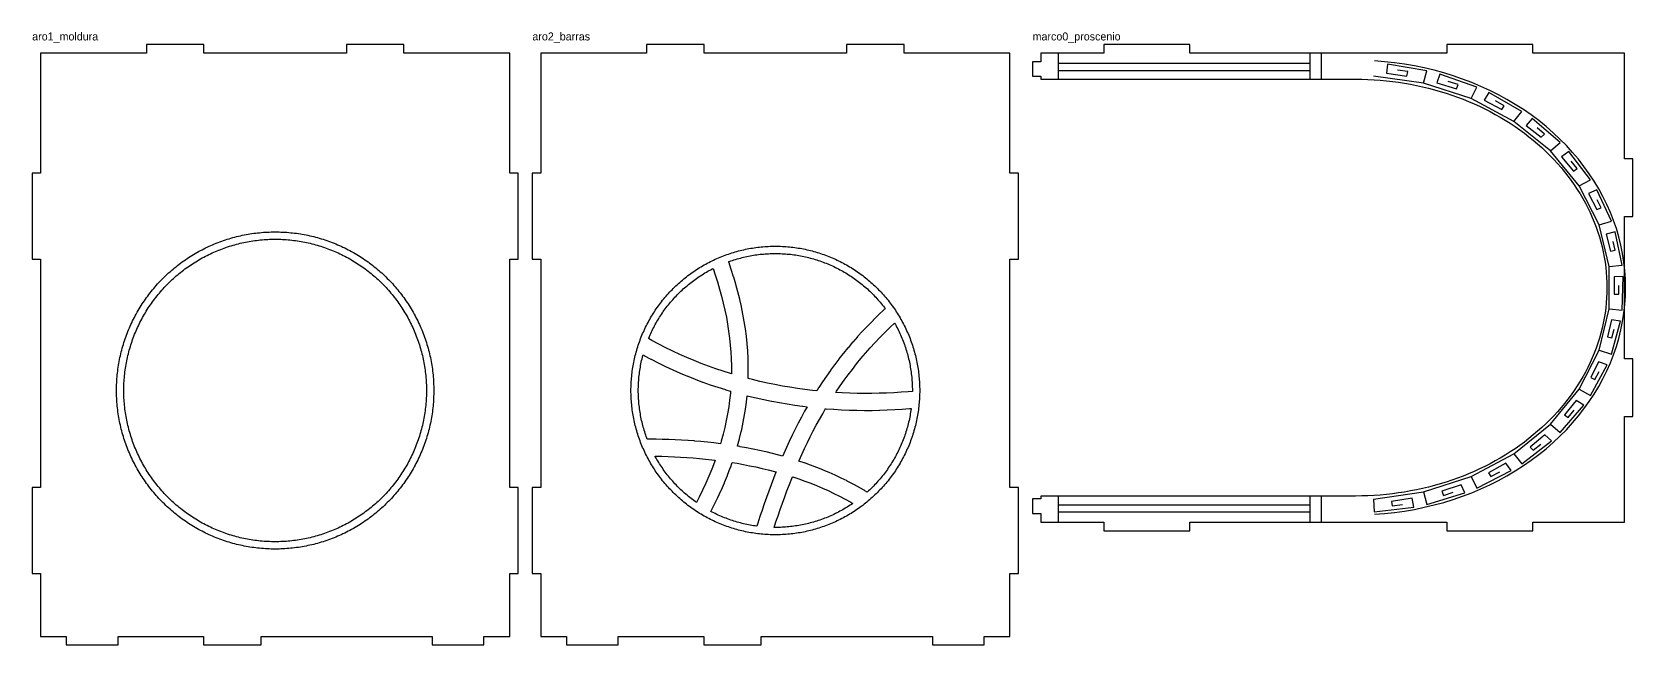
# Model space of a CAD drawing. Header units: millimetres. Extents: x 8 to 568, y 176 to 390.
import ezdxf

# ---------------------------------------------------------------- set-up
doc = ezdxf.new("R2010")
doc.units = ezdxf.units.MM
for name, color, linetype in [('CORTE', 1, 'Continuous'), ('ETIQUETAS', 3, 'Continuous'), ('GRABADO', 5, 'Continuous')]:
    doc.layers.add(name, color=color, linetype=linetype)

msp = doc.modelspace()

# ---------------------------------------------------------------- linework, layer by layer
at = {"layer": 'CORTE'}
for points in [[(19.94, 175.94), (38.06, 175.94), (38.06, 178.94), (67.94, 178.94), (67.94, 175.94), (88.06, 175.94), (88.06, 178.94), (147.94, 178.94), (147.94, 175.94), (166.06, 175.94), (166.06, 178.94), (175.06, 178.94), (175.06, 200.94), (178.06, 200.94), (178.06, 231.06), (175.06, 231.06), (175.06, 310.94), (178.06, 310.94), (178.06, 341.06), (175.06, 341.06), (175.06, 383.06), (138.06, 383.06), (138.06, 386.06), (117.94, 386.06), (117.94, 383.06), (68.06, 383.06), (68.06, 386.06), (47.94, 386.06), (47.94, 383.06), (10.94, 383.06), (10.94, 341.06), (7.94, 341.06), (7.94, 310.94), (10.94, 310.94), (10.94, 231.06), (7.94, 231.06), (7.94, 200.94), (10.94, 200.94), (10.94, 178.94), (19.94, 178.94), (19.94, 175.94)], [(194.94, 175.94), (213.06, 175.94), (213.06, 178.94), (242.94, 178.94), (242.94, 175.94), (263.06, 175.94), (263.06, 178.94), (322.94, 178.94), (322.94, 175.94), (341.06, 175.94), (341.06, 178.94), (350.06, 178.94), (350.06, 200.94), (353.06, 200.94), (353.06, 231.06), (350.06, 231.06), (350.06, 310.94), (353.06, 310.94), (353.06, 341.06), (350.06, 341.06), (350.06, 383.06), (313.06, 383.06), (313.06, 386.06), (292.94, 386.06), (292.94, 383.06), (243.06, 383.06), (243.06, 386.06), (222.94, 386.06), (222.94, 383.06), (185.94, 383.06), (185.94, 341.06), (182.94, 341.06), (182.94, 310.94), (185.94, 310.94), (185.94, 231.06), (182.94, 231.06), (182.94, 200.94), (185.94, 200.94), (185.94, 178.94), (194.94, 178.94), (194.94, 175.94)], [(357.94, 374.94), (360.94, 374.94), (360.94, 373.94), (471, 373.94), (473.16, 373.92), (475.32, 373.85), (477.47, 373.74), (479.62, 373.59), (481.77, 373.39), (483.9, 373.15), (486.04, 372.87), (488.16, 372.54), (490.27, 372.17), (492.37, 371.75), (494.46, 371.3), (496.53, 370.8), (498.59, 370.26), (500.63, 369.68), (502.65, 369.05), (504.66, 368.39), (506.64, 367.68), (508.6, 366.94), (510.54, 366.15), (512.46, 365.33), (514.35, 364.46), (516.21, 363.56), (518.05, 362.62), (519.86, 361.64), (521.64, 360.63), (523.39, 359.58), (525.11, 358.5), (526.79, 357.38), (528.44, 356.23), (530.06, 355.04), (531.64, 353.82), (533.19, 352.57), (534.69, 351.29), (536.16, 349.98), (537.59, 348.64), (538.98, 347.27), (540.33, 345.87), (541.64, 344.45), (542.9, 343), (544.12, 341.52), (545.3, 340.02), (546.43, 338.49), (547.52, 336.95), (548.56, 335.38), (549.55, 333.79), (550.5, 332.18), (551.4, 330.55), (552.25, 328.91), (553.05, 327.25), (553.8, 325.57), (554.5, 323.88), (555.15, 322.17), (555.76, 320.45), (556.31, 318.72), (556.8, 316.98), (557.25, 315.23), (557.65, 313.47), (557.99, 311.7), (558.28, 309.93), (558.52, 308.15), (558.7, 306.36), (558.83, 304.58), (558.91, 302.79), (558.94, 301), (558.91, 299.21), (558.83, 297.42), (558.7, 295.64), (558.52, 293.85), (558.28, 292.07), (557.99, 290.3), (557.65, 288.53), (557.25, 286.77), (556.8, 285.02), (556.31, 283.28), (555.76, 281.55), (555.15, 279.83), (554.5, 278.12), (553.8, 276.43), (553.05, 274.75), (552.25, 273.09), (551.4, 271.45), (550.5, 269.82), (549.55, 268.21), (548.56, 266.62), (547.52, 265.05), (546.43, 263.51), (545.3, 261.98), (544.12, 260.48), (542.9, 259), (541.64, 257.55), (540.33, 256.13), (538.98, 254.73), (537.59, 253.36), (536.16, 252.02), (534.69, 250.71), (533.19, 249.43), (531.64, 248.18), (530.06, 246.96), (528.44, 245.77), (526.79, 244.62), (525.11, 243.5), (523.39, 242.42), (521.64, 241.37), (519.86, 240.36), (518.05, 239.38), (516.21, 238.44), (514.35, 237.54), (512.46, 236.67), (510.54, 235.85), (508.6, 235.06), (506.64, 234.32), (504.66, 233.61), (502.65, 232.95), (500.63, 232.32), (498.59, 231.74), (496.53, 231.2), (494.46, 230.7), (492.37, 230.25), (490.27, 229.83), (488.16, 229.46), (486.04, 229.13), (483.9, 228.85), (481.77, 228.61), (479.62, 228.41), (477.47, 228.26), (475.32, 228.15), (473.16, 228.08), (471, 228.06), (360.94, 228.06), (360.94, 227.06), (357.94, 227.06), (357.94, 221.94), (360.94, 221.94), (360.94, 218.94), (382.94, 218.94), (382.94, 215.94), (413.06, 215.94), (413.06, 218.94), (502.94, 218.94), (502.94, 215.94), (533.06, 215.94), (533.06, 218.94), (565.06, 218.94), (565.06, 255.94), (568.06, 255.94), (568.06, 276.06), (565.06, 276.06), (565.06, 325.94), (568.06, 325.94), (568.06, 346.06), (565.06, 346.06), (565.06, 383.06), (533.06, 383.06), (533.06, 386.06), (502.94, 386.06), (502.94, 383.06), (413.06, 383.06), (413.06, 386.06), (382.94, 386.06), (382.94, 383.06), (360.94, 383.06), (360.94, 380.06), (357.94, 380.06), (357.94, 374.94)], [(145.94, 265.65), (145.94, 265), (145.94, 264.35), (145.92, 263.7), (145.9, 263.05), (145.88, 262.4), (145.84, 261.75), (145.8, 261.11), (145.74, 260.46), (145.69, 259.81), (145.62, 259.16), (145.54, 258.52), (145.46, 257.88), (145.37, 257.23), (145.27, 256.59), (145.16, 255.95), (145.05, 255.31), (144.92, 254.67), (144.79, 254.04), (144.65, 253.4), (144.51, 252.77), (144.35, 252.14), (144.19, 251.51), (144.02, 250.88), (143.85, 250.26), (143.66, 249.63), (143.47, 249.01), (143.27, 248.39), (143.06, 247.78), (142.85, 247.17), (142.62, 246.55), (142.39, 245.95), (142.16, 245.34), (141.91, 244.74), (141.66, 244.14), (141.4, 243.55), (141.13, 242.95), (140.86, 242.37), (140.58, 241.78), (140.29, 241.2), (139.99, 240.62), (139.69, 240.04), (139.38, 239.47), (139.06, 238.91), (138.74, 238.34), (138.41, 237.78), (138.07, 237.23), (137.73, 236.68), (137.38, 236.13), (137.02, 235.59), (136.65, 235.05), (136.28, 234.52), (135.91, 233.99), (135.52, 233.46), (135.13, 232.94), (134.74, 232.43), (134.33, 231.92), (133.92, 231.42), (133.51, 230.92), (133.09, 230.42), (132.66, 229.93), (132.23, 229.45), (131.79, 228.97), (131.34, 228.5), (130.89, 228.03), (130.43, 227.57), (129.97, 227.11), (129.5, 226.66), (129.03, 226.21), (128.55, 225.77), (128.07, 225.34), (127.58, 224.91), (127.08, 224.49), (126.58, 224.08), (126.08, 223.67), (125.57, 223.26), (125.06, 222.87), (124.54, 222.48), (124.01, 222.09), (123.48, 221.72), (122.95, 221.35), (122.41, 220.98), (121.87, 220.62), (121.32, 220.27), (120.77, 219.93), (120.22, 219.59), (119.66, 219.26), (119.09, 218.94), (118.53, 218.62), (117.96, 218.31), (117.38, 218.01), (116.8, 217.71), (116.22, 217.42), (115.63, 217.14), (115.05, 216.87), (114.45, 216.6), (113.86, 216.34), (113.26, 216.09), (112.66, 215.84), (112.05, 215.61), (111.45, 215.38), (110.83, 215.15), (110.22, 214.94), (109.61, 214.73), (108.99, 214.53), (108.37, 214.34), (107.74, 214.15), (107.12, 213.98), (106.49, 213.81), (105.86, 213.65), (105.23, 213.49), (104.6, 213.35), (103.96, 213.21), (103.33, 213.08), (102.69, 212.95), (102.05, 212.84), (101.41, 212.73), (100.77, 212.63), (100.12, 212.54), (99.48, 212.46), (98.84, 212.38), (98.19, 212.31), (97.54, 212.26), (96.89, 212.2), (96.25, 212.16), (95.6, 212.12), (94.95, 212.1), (94.3, 212.08), (93.65, 212.06), (93, 212.06), (92.35, 212.06), (91.7, 212.08), (91.05, 212.1), (90.4, 212.12), (89.75, 212.16), (89.11, 212.2), (88.46, 212.26), (87.81, 212.31), (87.16, 212.38), (86.52, 212.46), (85.88, 212.54), (85.23, 212.63), (84.59, 212.73), (83.95, 212.84), (83.31, 212.95), (82.67, 213.08), (82.04, 213.21), (81.4, 213.35), (80.77, 213.49), (80.14, 213.65), (79.51, 213.81), (78.88, 213.98), (78.26, 214.15), (77.63, 214.34), (77.01, 214.53), (76.39, 214.73), (75.78, 214.94), (75.17, 215.15), (74.55, 215.38), (73.95, 215.61), (73.34, 215.84), (72.74, 216.09), (72.14, 216.34), (71.55, 216.6), (70.95, 216.87), (70.37, 217.14), (69.78, 217.42), (69.2, 217.71), (68.62, 218.01), (68.04, 218.31), (67.47, 218.62), (66.91, 218.94), (66.34, 219.26), (65.78, 219.59), (65.23, 219.93), (64.68, 220.27), (64.13, 220.62), (63.59, 220.98), (63.05, 221.35), (62.52, 221.72), (61.99, 222.09), (61.46, 222.48), (60.94, 222.87), (60.43, 223.26), (59.92, 223.67), (59.42, 224.08), (58.92, 224.49), (58.42, 224.91), (57.93, 225.34), (57.45, 225.77), (56.97, 226.21), (56.5, 226.66), (56.03, 227.11), (55.57, 227.57), (55.11, 228.03), (54.66, 228.5), (54.21, 228.97), (53.77, 229.45), (53.34, 229.93), (52.91, 230.42), (52.49, 230.92), (52.08, 231.42), (51.67, 231.92), (51.26, 232.43), (50.87, 232.94), (50.48, 233.46), (50.09, 233.99), (49.72, 234.52), (49.35, 235.05), (48.98, 235.59), (48.62, 236.13), (48.27, 236.68), (47.93, 237.23), (47.59, 237.78), (47.26, 238.34), (46.94, 238.91), (46.62, 239.47), (46.31, 240.04), (46.01, 240.62), (45.71, 241.2), (45.42, 241.78), (45.14, 242.37), (44.87, 242.95), (44.6, 243.55), (44.34, 244.14), (44.09, 244.74), (43.84, 245.34), (43.61, 245.95), (43.38, 246.55), (43.15, 247.17), (42.94, 247.78), (42.73, 248.39), (42.53, 249.01), (42.34, 249.63), (42.15, 250.26), (41.98, 250.88), (41.81, 251.51), (41.65, 252.14), (41.49, 252.77), (41.35, 253.4), (41.21, 254.04), (41.08, 254.67), (40.95, 255.31), (40.84, 255.95), (40.73, 256.59), (40.63, 257.23), (40.54, 257.88), (40.46, 258.52), (40.38, 259.16), (40.31, 259.81), (40.26, 260.46), (40.2, 261.11), (40.16, 261.75), (40.12, 262.4), (40.1, 263.05), (40.08, 263.7), (40.06, 264.35), (40.06, 265), (40.06, 265.65), (40.08, 266.3), (40.1, 266.95), (40.12, 267.6), (40.16, 268.25), (40.2, 268.89), (40.26, 269.54), (40.31, 270.19), (40.38, 270.84), (40.46, 271.48), (40.54, 272.12), (40.63, 272.77), (40.73, 273.41), (40.84, 274.05), (40.95, 274.69), (41.08, 275.33), (41.21, 275.96), (41.35, 276.6), (41.49, 277.23), (41.65, 277.86), (41.81, 278.49), (41.98, 279.12), (42.15, 279.74), (42.34, 280.37), (42.53, 280.99), (42.73, 281.61), (42.94, 282.22), (43.15, 282.83), (43.38, 283.45), (43.61, 284.05), (43.84, 284.66), (44.09, 285.26), (44.34, 285.86), (44.6, 286.45), (44.87, 287.05), (45.14, 287.63), (45.42, 288.22), (45.71, 288.8), (46.01, 289.38), (46.31, 289.96), (46.62, 290.53), (46.94, 291.09), (47.26, 291.66), (47.59, 292.22), (47.93, 292.77), (48.27, 293.32), (48.62, 293.87), (48.98, 294.41), (49.35, 294.95), (49.72, 295.48), (50.09, 296.01), (50.48, 296.54), (50.87, 297.06), (51.26, 297.57), (51.67, 298.08), (52.08, 298.58), (52.49, 299.08), (52.91, 299.58), (53.34, 300.07), (53.77, 300.55), (54.21, 301.03), (54.66, 301.5), (55.11, 301.97), (55.57, 302.43), (56.03, 302.89), (56.5, 303.34), (56.97, 303.79), (57.45, 304.23), (57.93, 304.66), (58.42, 305.09), (58.92, 305.51), (59.42, 305.92), (59.92, 306.33), (60.43, 306.74), (60.94, 307.13), (61.46, 307.52), (61.99, 307.91), (62.52, 308.28), (63.05, 308.65), (63.59, 309.02), (64.13, 309.38), (64.68, 309.73), (65.23, 310.07), (65.78, 310.41), (66.34, 310.74), (66.91, 311.06), (67.47, 311.38), (68.04, 311.69), (68.62, 311.99), (69.2, 312.29), (69.78, 312.58), (70.37, 312.86), (70.95, 313.13), (71.55, 313.4), (72.14, 313.66), (72.74, 313.91), (73.34, 314.16), (73.95, 314.39), (74.55, 314.62), (75.17, 314.85), (75.78, 315.06), (76.39, 315.27), (77.01, 315.47), (77.63, 315.66), (78.26, 315.85), (78.88, 316.02), (79.51, 316.19), (80.14, 316.35), (80.77, 316.51), (81.4, 316.65), (82.04, 316.79), (82.67, 316.92), (83.31, 317.05), (83.95, 317.16), (84.59, 317.27), (85.23, 317.37), (85.88, 317.46), (86.52, 317.54), (87.16, 317.62), (87.81, 317.69), (88.46, 317.74), (89.11, 317.8), (89.75, 317.84), (90.4, 317.88), (91.05, 317.9), (91.7, 317.92), (92.35, 317.94), (93, 317.94), (93.65, 317.94), (94.3, 317.92), (94.95, 317.9), (95.6, 317.88), (96.25, 317.84), (96.89, 317.8), (97.54, 317.74), (98.19, 317.69), (98.84, 317.62), (99.48, 317.54), (100.12, 317.46), (100.77, 317.37), (101.41, 317.27), (102.05, 317.16), (102.69, 317.05), (103.33, 316.92), (103.96, 316.79), (104.6, 316.65), (105.23, 316.51), (105.86, 316.35), (106.49, 316.19), (107.12, 316.02), (107.74, 315.85), (108.37, 315.66), (108.99, 315.47), (109.61, 315.27), (110.22, 315.06), (110.83, 314.85), (111.45, 314.62), (112.05, 314.39), (112.66, 314.16), (113.26, 313.91), (113.86, 313.66), (114.45, 313.4), (115.05, 313.13), (115.63, 312.86), (116.22, 312.58), (116.8, 312.29), (117.38, 311.99), (117.96, 311.69), (118.53, 311.38), (119.09, 311.06), (119.66, 310.74), (120.22, 310.41), (120.77, 310.07), (121.32, 309.73), (121.87, 309.38), (122.41, 309.02), (122.95, 308.65), (123.48, 308.28), (124.01, 307.91), (124.54, 307.52), (125.06, 307.13), (125.57, 306.74), (126.08, 306.33), (126.58, 305.92), (127.08, 305.51), (127.58, 305.09), (128.07, 304.66), (128.55, 304.23), (129.03, 303.79), (129.5, 303.34), (129.97, 302.89), (130.43, 302.43), (130.89, 301.97), (131.34, 301.5), (131.79, 301.03), (132.23, 300.55), (132.66, 300.07), (133.09, 299.58), (133.51, 299.08), (133.92, 298.58), (134.33, 298.08), (134.74, 297.57), (135.13, 297.06), (135.52, 296.54), (135.91, 296.01), (136.28, 295.48), (136.65, 294.95), (137.02, 294.41), (137.38, 293.87), (137.73, 293.32), (138.07, 292.77), (138.41, 292.22), (138.74, 291.66), (139.06, 291.09), (139.38, 290.53), (139.69, 289.96), (139.99, 289.38), (140.29, 288.8), (140.58, 288.22), (140.86, 287.63), (141.13, 287.05), (141.4, 286.45), (141.66, 285.86), (141.91, 285.26), (142.16, 284.66), (142.39, 284.05), (142.62, 283.45), (142.85, 282.83), (143.06, 282.22), (143.27, 281.61), (143.47, 280.99), (143.66, 280.37), (143.85, 279.74), (144.02, 279.12), (144.19, 278.49), (144.35, 277.86), (144.51, 277.23), (144.65, 276.6), (144.79, 275.96), (144.92, 275.33), (145.05, 274.69), (145.16, 274.05), (145.27, 273.41), (145.37, 272.77), (145.46, 272.12), (145.54, 271.48), (145.62, 270.84), (145.69, 270.19), (145.74, 269.54), (145.8, 268.89), (145.84, 268.25), (145.88, 267.6), (145.9, 266.95), (145.92, 266.3), (145.94, 265.65)], [(253.52, 310.7), (254.08, 310.88), (254.65, 311.04), (255.21, 311.2), (255.78, 311.36), (256.35, 311.5), (256.92, 311.64), (257.5, 311.78), (258.07, 311.9), (258.65, 312.02), (259.23, 312.13), (259.8, 312.23), (260.38, 312.33), (260.97, 312.42), (261.55, 312.5), (262.13, 312.58), (262.72, 312.65), (263.3, 312.71), (263.89, 312.76), (264.47, 312.81), (265.06, 312.85), (265.65, 312.88), (266.24, 312.91), (266.82, 312.93), (267.41, 312.94), (268, 312.94), (268.59, 312.94), (269.18, 312.93), (269.76, 312.91), (270.35, 312.88), (270.94, 312.85), (271.53, 312.81), (272.11, 312.76), (272.7, 312.71), (273.28, 312.65), (273.87, 312.58), (274.45, 312.5), (275.03, 312.42), (275.62, 312.33), (276.2, 312.23), (276.77, 312.13), (277.35, 312.02), (277.93, 311.9), (278.5, 311.78), (279.08, 311.64), (279.65, 311.5), (280.22, 311.36), (280.79, 311.2), (281.35, 311.04), (281.92, 310.88), (282.48, 310.7), (283.04, 310.52), (283.6, 310.33), (284.15, 310.14), (284.7, 309.94), (285.25, 309.73), (285.8, 309.51), (286.35, 309.29), (286.89, 309.06), (287.43, 308.83), (287.96, 308.59), (288.5, 308.34), (289.03, 308.08), (289.55, 307.82), (290.08, 307.55), (290.6, 307.28), (291.12, 307), (291.63, 306.71), (292.14, 306.42), (292.65, 306.12), (293.15, 305.81), (293.65, 305.5), (294.14, 305.18), (294.63, 304.86), (295.12, 304.53), (295.6, 304.2), (296.08, 303.85), (296.56, 303.51), (297.03, 303.15), (297.49, 302.79), (297.96, 302.43), (298.41, 302.06), (298.87, 301.68), (299.31, 301.3), (299.76, 300.91), (300.19, 300.52), (300.63, 300.12), (301.06, 299.72), (301.48, 299.31), (301.9, 298.9), (302.31, 298.48), (302.72, 298.06), (303.12, 297.63), (303.52, 297.19), (303.91, 296.76), (304.3, 296.31), (304.68, 295.87), (305.06, 295.41), (305.43, 294.96), (305.79, 294.49), (306.15, 294.03), (306.45, 293.63), (306.11, 293.32), (306.07, 293.29), (304.13, 291.46), (304.09, 291.42), (302.21, 289.57), (302.17, 289.54), (300.35, 287.68), (300.31, 287.64), (298.54, 285.77), (298.5, 285.73), (296.78, 283.85), (296.74, 283.81), (295.08, 281.92), (295.04, 281.88), (293.43, 279.97), (293.39, 279.93), (291.82, 278.01), (291.79, 277.97), (290.27, 276.04), (290.24, 276), (288.76, 274.05), (288.73, 274.01), (287.3, 272.06), (287.27, 272.02), (285.89, 270.05), (285.86, 270.01), (284.52, 268.03), (284.49, 267.99), (283.19, 266), (283.16, 265.96), (282.48, 264.88), (280.96, 265.04), (278.33, 265.36), (275.71, 265.72), (273.09, 266.13), (270.47, 266.57), (267.85, 267.06), (265.24, 267.6), (262.63, 268.18), (260.02, 268.8), (258.5, 269.2), (258.55, 271.14), (258.55, 271.22), (258.55, 273.7), (258.55, 273.77), (258.48, 276.26), (258.48, 276.33), (258.34, 278.82), (258.34, 278.89), (258.14, 281.38), (258.13, 281.46), (257.87, 283.95), (257.86, 284.03), (257.54, 286.53), (257.53, 286.6), (257.14, 289.11), (257.13, 289.18), (256.68, 291.69), (256.67, 291.76), (256.15, 294.28), (256.14, 294.34), (255.56, 296.87), (255.55, 296.94), (254.91, 299.48), (254.9, 299.54), (254.2, 302.09), (254.19, 302.15), (253.43, 304.71), (253.41, 304.76), (252.6, 307.33), (252.58, 307.39), (251.7, 309.97), (251.68, 310.02), (251.67, 310.07), (251.85, 310.14), (252.4, 310.33), (252.96, 310.52), (253.52, 310.7)], [(224.41, 284.96), (224.66, 285.5), (224.92, 286.03), (225.18, 286.55), (225.45, 287.08), (225.72, 287.6), (226, 288.12), (226.29, 288.63), (226.58, 289.14), (226.88, 289.65), (227.19, 290.15), (227.5, 290.65), (227.82, 291.14), (228.14, 291.63), (228.47, 292.12), (228.8, 292.6), (229.15, 293.08), (229.49, 293.56), (229.85, 294.03), (230.21, 294.49), (230.57, 294.96), (230.94, 295.41), (231.32, 295.87), (231.7, 296.31), (232.09, 296.76), (232.48, 297.19), (232.88, 297.63), (233.28, 298.06), (233.69, 298.48), (234.1, 298.9), (234.52, 299.31), (234.94, 299.72), (235.37, 300.12), (235.81, 300.52), (236.24, 300.91), (236.69, 301.3), (237.13, 301.68), (237.59, 302.06), (238.04, 302.43), (238.51, 302.79), (238.97, 303.15), (239.44, 303.51), (239.92, 303.85), (240.4, 304.2), (240.88, 304.53), (241.37, 304.86), (241.86, 305.18), (242.35, 305.5), (242.85, 305.81), (243.35, 306.12), (243.86, 306.42), (244.37, 306.71), (244.88, 307), (245.4, 307.28), (245.92, 307.55), (246.22, 307.71), (246.96, 305.51), (247.76, 303), (248.5, 300.5), (249.18, 298.01), (249.8, 295.53), (250.36, 293.07), (250.86, 290.61), (251.3, 288.17), (251.67, 285.73), (251.99, 283.3), (252.24, 280.88), (252.43, 278.46), (252.56, 276.05), (252.63, 273.65), (252.63, 271.25), (252.62, 270.84), (252.26, 270.95), (249.7, 271.76), (247.14, 272.61), (244.6, 273.52), (242.07, 274.47), (239.55, 275.47), (237.05, 276.51), (234.57, 277.61), (232.11, 278.76), (229.66, 279.95), (227.23, 281.2), (224.83, 282.5), (223.64, 283.17), (223.71, 283.35), (223.94, 283.89), (224.17, 284.43), (224.41, 284.96)], [(309.73, 288.6), (310, 288.12), (310.28, 287.6), (310.55, 287.08), (310.82, 286.55), (311.08, 286.03), (311.34, 285.5), (311.59, 284.96), (311.83, 284.43), (312.06, 283.89), (312.29, 283.35), (312.51, 282.8), (312.73, 282.25), (312.94, 281.7), (313.14, 281.15), (313.33, 280.6), (313.52, 280.04), (313.7, 279.48), (313.88, 278.92), (314.04, 278.35), (314.2, 277.79), (314.36, 277.22), (314.5, 276.65), (314.64, 276.08), (314.78, 275.5), (314.9, 274.93), (315.02, 274.35), (315.13, 273.77), (315.23, 273.2), (315.33, 272.62), (315.42, 272.03), (315.5, 271.45), (315.58, 270.87), (315.65, 270.28), (315.71, 269.7), (315.76, 269.11), (315.81, 268.53), (315.85, 267.94), (315.88, 267.35), (315.91, 266.76), (315.93, 266.18), (315.94, 265.59), (315.94, 265), (315.94, 264.7), (314.52, 264.57), (312, 264.37), (309.47, 264.22), (306.92, 264.1), (304.36, 264.02), (301.79, 263.97), (299.21, 263.97), (296.62, 264), (294.03, 264.07), (291.42, 264.19), (289.16, 264.32), (289.43, 264.73), (290.74, 266.66), (292.1, 268.59), (293.5, 270.5), (294.94, 272.4), (296.42, 274.28), (297.96, 276.16), (299.54, 278.02), (301.17, 279.88), (302.85, 281.72), (304.59, 283.55), (306.37, 285.36), (308.22, 287.17), (309.73, 288.6)], [(222.67, 249.4), (222.48, 249.96), (222.3, 250.52), (222.12, 251.08), (221.96, 251.65), (221.8, 252.21), (221.64, 252.78), (221.5, 253.35), (221.36, 253.92), (221.22, 254.5), (221.1, 255.07), (220.98, 255.65), (220.87, 256.23), (220.77, 256.8), (220.67, 257.38), (220.58, 257.97), (220.5, 258.55), (220.42, 259.13), (220.35, 259.72), (220.29, 260.3), (220.24, 260.89), (220.19, 261.47), (220.15, 262.06), (220.12, 262.65), (220.09, 263.24), (220.07, 263.82), (220.06, 264.41), (220.06, 265), (220.06, 265.59), (220.07, 266.18), (220.09, 266.76), (220.12, 267.35), (220.15, 267.94), (220.19, 268.53), (220.24, 269.11), (220.29, 269.7), (220.35, 270.28), (220.42, 270.87), (220.5, 271.45), (220.58, 272.03), (220.67, 272.62), (220.77, 273.2), (220.87, 273.77), (220.98, 274.35), (221.1, 274.93), (221.22, 275.5), (221.36, 276.08), (221.5, 276.65), (221.64, 277.22), (221.71, 277.46), (221.94, 277.33), (221.99, 277.3), (224.45, 275.97), (224.5, 275.95), (226.98, 274.67), (227.03, 274.65), (229.53, 273.42), (229.58, 273.4), (232.1, 272.23), (232.15, 272.21), (234.69, 271.09), (234.74, 271.06), (237.29, 269.99), (237.34, 269.97), (239.91, 268.95), (239.96, 268.93), (242.54, 267.96), (242.59, 267.95), (245.19, 267.02), (245.24, 267.01), (247.84, 266.14), (247.89, 266.12), (250.51, 265.29), (250.56, 265.28), (252.31, 264.76), (252.26, 264.06), (252, 261.66), (251.68, 259.27), (251.3, 256.87), (250.85, 254.47), (250.33, 252.06), (249.74, 249.66), (249.09, 247.24), (248.83, 246.37), (248.81, 246.38), (248.77, 246.38), (246.53, 246.66), (246.49, 246.66), (244.26, 246.91), (244.22, 246.91), (241.98, 247.13), (241.95, 247.13), (239.71, 247.32), (239.68, 247.33), (237.45, 247.49), (237.41, 247.49), (235.19, 247.63), (235.16, 247.63), (232.94, 247.74), (232.91, 247.74), (230.7, 247.82), (230.67, 247.82), (228.47, 247.88), (228.44, 247.88), (226.26, 247.91), (226.22, 247.91), (224.05, 247.92), (224.02, 247.92), (223.21, 247.91), (223.06, 248.3), (222.86, 248.85), (222.67, 249.4)], [(254.77, 245.58), (254.79, 245.66), (255.47, 248.14), (255.48, 248.22), (256.09, 250.7), (256.11, 250.78), (256.64, 253.26), (256.66, 253.33), (257.12, 255.81), (257.14, 255.89), (257.53, 258.37), (257.55, 258.44), (257.88, 260.92), (257.89, 261), (258.12, 263.18), (258.57, 263.06), (258.62, 263.05), (261.27, 262.42), (261.32, 262.41), (263.98, 261.81), (264.02, 261.8), (266.69, 261.26), (266.73, 261.25), (269.4, 260.75), (269.45, 260.74), (272.12, 260.29), (272.16, 260.28), (274.83, 259.87), (274.88, 259.86), (277.55, 259.49), (277.6, 259.49), (279.14, 259.3), (278.26, 257.76), (278.24, 257.72), (277.12, 255.67), (277.1, 255.63), (276.02, 253.57), (276, 253.53), (274.95, 251.46), (274.93, 251.42), (273.91, 249.34), (273.89, 249.3), (272.89, 247.21), (272.88, 247.17), (271.91, 245.07), (271.9, 245.03), (270.96, 242.92), (270.94, 242.88), (270.56, 241.99), (269.25, 242.36), (269.2, 242.37), (267, 242.94), (266.95, 242.95), (264.74, 243.49), (264.69, 243.5), (262.47, 244.01), (262.43, 244.02), (260.2, 244.49), (260.16, 244.49), (257.93, 244.93), (257.89, 244.94), (255.65, 245.34), (255.61, 245.35), (254.74, 245.49), (254.77, 245.58)], [(315.33, 257.38), (315.23, 256.8), (315.13, 256.23), (315.02, 255.65), (314.9, 255.07), (314.78, 254.5), (314.64, 253.92), (314.5, 253.35), (314.36, 252.78), (314.2, 252.21), (314.04, 251.65), (313.88, 251.08), (313.7, 250.52), (313.52, 249.96), (313.33, 249.4), (313.14, 248.85), (312.94, 248.3), (312.73, 247.75), (312.51, 247.2), (312.29, 246.65), (312.06, 246.11), (311.83, 245.57), (311.59, 245.04), (311.34, 244.5), (311.08, 243.97), (310.82, 243.45), (310.55, 242.92), (310.28, 242.4), (310, 241.88), (309.71, 241.37), (309.42, 240.86), (309.12, 240.35), (308.81, 239.85), (308.5, 239.35), (308.18, 238.86), (307.86, 238.37), (307.53, 237.88), (307.2, 237.4), (306.85, 236.92), (306.51, 236.44), (306.15, 235.97), (305.79, 235.51), (305.43, 235.04), (305.06, 234.59), (304.68, 234.13), (304.3, 233.69), (303.91, 233.24), (303.52, 232.81), (303.12, 232.37), (302.72, 231.94), (302.31, 231.52), (301.9, 231.1), (301.48, 230.69), (301.06, 230.28), (300.63, 229.88), (300.19, 229.48), (300.14, 229.43), (299.32, 229.93), (299.26, 229.96), (297.29, 231.1), (297.24, 231.13), (295.25, 232.22), (295.19, 232.25), (293.18, 233.3), (293.12, 233.33), (291.09, 234.34), (291.03, 234.36), (288.97, 235.33), (288.92, 235.35), (286.84, 236.27), (286.79, 236.29), (284.69, 237.17), (284.64, 237.2), (282.53, 238.04), (282.48, 238.06), (280.35, 238.85), (280.3, 238.87), (278.15, 239.63), (278.1, 239.65), (276.26, 240.27), (276.38, 240.53), (277.3, 242.62), (278.25, 244.69), (279.23, 246.75), (280.23, 248.8), (281.27, 250.83), (282.33, 252.85), (283.43, 254.86), (284.56, 256.86), (285.6, 258.64), (285.69, 258.63), (285.74, 258.63), (288.4, 258.43), (288.44, 258.43), (291.1, 258.27), (291.14, 258.27), (293.79, 258.16), (293.84, 258.16), (296.48, 258.08), (296.52, 258.08), (299.16, 258.05), (299.2, 258.05), (301.83, 258.05), (301.87, 258.05), (304.49, 258.1), (304.53, 258.1), (307.13, 258.18), (307.18, 258.18), (309.77, 258.3), (309.81, 258.31), (312.39, 258.47), (312.43, 258.47), (314.99, 258.67), (315.04, 258.67), (315.53, 258.71), (315.5, 258.55), (315.42, 257.97), (315.33, 257.38)], [(239.44, 226.49), (238.97, 226.85), (238.51, 227.21), (238.04, 227.57), (237.59, 227.94), (237.13, 228.32), (236.69, 228.7), (236.24, 229.09), (235.81, 229.48), (235.37, 229.88), (234.94, 230.28), (234.52, 230.69), (234.1, 231.1), (233.69, 231.52), (233.28, 231.94), (232.88, 232.37), (232.48, 232.81), (232.09, 233.24), (231.7, 233.69), (231.32, 234.13), (230.94, 234.59), (230.57, 235.04), (230.21, 235.51), (229.85, 235.97), (229.49, 236.44), (229.15, 236.92), (228.8, 237.4), (228.47, 237.88), (228.14, 238.37), (227.82, 238.86), (227.5, 239.35), (227.19, 239.85), (226.88, 240.35), (226.58, 240.86), (226.29, 241.37), (226, 241.88), (225.94, 241.99), (226.19, 241.99), (228.34, 241.96), (230.5, 241.9), (232.67, 241.82), (234.85, 241.72), (237.04, 241.58), (239.23, 241.42), (241.43, 241.24), (243.62, 241.02), (245.82, 240.78), (246.95, 240.64), (246.71, 239.96), (245.78, 237.52), (244.78, 235.07), (243.7, 232.6), (242.55, 230.13), (241.33, 227.65), (240.38, 225.81), (239.92, 226.15), (239.44, 226.49)], [(245.44, 222.7), (246.6, 224.95), (246.63, 225.01), (247.88, 227.55), (247.91, 227.61), (249.08, 230.14), (249.11, 230.2), (250.21, 232.73), (250.24, 232.79), (251.27, 235.31), (251.3, 235.37), (252.25, 237.88), (252.28, 237.95), (252.93, 239.79), (254.62, 239.51), (256.82, 239.12), (259.01, 238.69), (261.19, 238.23), (263.36, 237.74), (265.53, 237.21), (267.69, 236.65), (268.27, 236.48), (268.24, 236.4), (268.23, 236.37), (267.38, 234.21), (267.37, 234.18), (266.54, 232.01), (266.53, 231.99), (265.72, 229.8), (265.71, 229.78), (264.91, 227.58), (264.91, 227.56), (264.13, 225.35), (264.12, 225.33), (263.35, 223.11), (263.35, 223.09), (262.59, 220.86), (262.59, 220.85), (261.85, 218.61), (261.84, 218.59), (261.49, 217.5), (260.97, 217.58), (260.38, 217.67), (259.8, 217.77), (259.23, 217.87), (258.65, 217.98), (258.07, 218.1), (257.5, 218.22), (256.92, 218.36), (256.35, 218.5), (255.78, 218.64), (255.21, 218.8), (254.65, 218.96), (254.08, 219.12), (253.52, 219.3), (252.96, 219.48), (252.4, 219.67), (251.85, 219.86), (251.3, 220.06), (250.75, 220.27), (250.2, 220.49), (249.65, 220.71), (249.11, 220.94), (248.57, 221.17), (248.04, 221.41), (247.5, 221.66), (246.97, 221.92), (246.45, 222.18), (245.92, 222.45), (245.44, 222.7)], [(294.14, 224.82), (293.65, 224.5), (293.15, 224.19), (292.65, 223.88), (292.14, 223.58), (291.63, 223.29), (291.12, 223), (290.6, 222.72), (290.08, 222.45), (289.55, 222.18), (289.03, 221.92), (288.5, 221.66), (287.96, 221.41), (287.43, 221.17), (286.89, 220.94), (286.35, 220.71), (285.8, 220.49), (285.25, 220.27), (284.7, 220.06), (284.15, 219.86), (283.6, 219.67), (283.04, 219.48), (282.48, 219.3), (281.92, 219.12), (281.35, 218.96), (280.79, 218.8), (280.22, 218.64), (279.65, 218.5), (279.08, 218.36), (278.5, 218.22), (277.93, 218.1), (277.35, 217.98), (276.77, 217.87), (276.2, 217.77), (275.62, 217.67), (275.03, 217.58), (274.45, 217.5), (273.87, 217.42), (273.28, 217.35), (272.7, 217.29), (272.11, 217.24), (271.53, 217.19), (270.94, 217.15), (270.35, 217.12), (269.76, 217.09), (269.18, 217.07), (268.59, 217.06), (268, 217.06), (267.57, 217.06), (268.21, 218.98), (268.95, 221.19), (269.71, 223.39), (270.49, 225.58), (271.27, 227.75), (272.08, 229.91), (272.9, 232.06), (273.73, 234.2), (273.97, 234.79), (274.09, 234.75), (276.2, 234.05), (278.29, 233.3), (280.37, 232.52), (282.43, 231.7), (284.47, 230.85), (286.49, 229.95), (288.49, 229.01), (290.47, 228.04), (292.43, 227.02), (294.36, 225.96), (295.16, 225.5), (295.12, 225.47), (294.63, 225.14), (294.14, 224.82)]]:
    msp.add_lwpolyline(points, close=True, dxfattribs=at)
at = {"layer": 'GRABADO'}
for points in [[(367, 383), (367, 374)], [(455, 383), (455, 374)], [(459, 383), (459, 374)], [(367, 379.5), (455, 379.5)], [(367, 377), (455, 377)], [(477.59, 221.69), (481.12, 221.96), (484.64, 222.33), (488.14, 222.82), (491.61, 223.41), (495.06, 224.12), (498.47, 224.93), (501.84, 225.85), (505.17, 226.88), (508.45, 228.01), (511.68, 229.24), (514.85, 230.58), (517.96, 232.01), (521.01, 233.54), (523.98, 235.17), (526.88, 236.89), (529.7, 238.7), (532.44, 240.59), (535.09, 242.57), (537.65, 244.64), (540.11, 246.78), (542.48, 249), (544.75, 251.29), (546.92, 253.66), (548.97, 256.09), (550.92, 258.58), (552.76, 261.13), (554.48, 263.74), (556.08, 266.4), (557.56, 269.11), (558.92, 271.86), (560.16, 274.66), (561.27, 277.49), (562.26, 280.36), (563.11, 283.25), (563.84, 286.17), (564.44, 289.11), (564.9, 292.07), (565.23, 295.04), (565.43, 298.02), (565.5, 301), (565.43, 303.98), (565.23, 306.96), (564.9, 309.93), (564.44, 312.89), (563.84, 315.83), (563.11, 318.75), (562.26, 321.64), (561.27, 324.51), (560.16, 327.34), (558.92, 330.14), (557.56, 332.89), (556.08, 335.6), (554.48, 338.26), (552.76, 340.87), (550.92, 343.42), (548.97, 345.91), (546.92, 348.34), (544.75, 350.71), (542.48, 353), (540.11, 355.22), (537.65, 357.36), (535.09, 359.43), (532.44, 361.41), (529.7, 363.3), (526.88, 365.11), (523.98, 366.83), (521.01, 368.46), (517.96, 369.99), (514.85, 371.42), (511.68, 372.76), (508.45, 373.99), (505.17, 375.12), (501.84, 376.15), (498.47, 377.07), (495.06, 377.88), (491.61, 378.59), (488.14, 379.18), (484.64, 379.67), (481.12, 380.04), (477.59, 380.31)], [(494.79, 372.51), (495.99, 376.85), (482.2, 379.14), (481.83, 376.01), (488.98, 375.05), (489.29, 376.59), (485.67, 377.14)], [(511.4, 367.15), (513.44, 371.16), (500.47, 375.71), (499.48, 372.72), (506.26, 370.59), (506.88, 372.04), (503.45, 373.18)], [(494.79, 372.51), (477.22, 375.02)], [(511.4, 367.15), (494.79, 372.51)], [(526.41, 359.15), (511.4, 367.15)], [(526.41, 359.15), (529.2, 362.68), (517.57, 369.29), (516, 366.56), (522.14, 363.35), (523.03, 364.65), (519.95, 366.34)], [(539.2, 348.83), (526.41, 359.15)], [(539.2, 348.83), (542.64, 351.73), (532.8, 360.15), (530.72, 357.79), (535.97, 353.62), (537.11, 354.72), (534.48, 356.89)], [(549.27, 336.59), (539.2, 348.83)], [(549.27, 336.59), (553.21, 338.75), (545.57, 348.65), (543.06, 346.75), (547.22, 341.79), (548.54, 342.64), (546.49, 345.21)], [(556.21, 322.94), (549.27, 336.59)], [(556.21, 322.94), (560.51, 324.27), (555.36, 335.25), (552.52, 333.88), (555.41, 328.34), (556.88, 328.91), (555.48, 331.76)], [(148.5, 265), (148.5, 264.32), (148.48, 263.64), (148.46, 262.96), (148.43, 262.28), (148.4, 261.6), (148.35, 260.92), (148.3, 260.24), (148.23, 259.56), (148.16, 258.88), (148.08, 258.21), (148, 257.53), (147.9, 256.86), (147.8, 256.18), (147.68, 255.51), (147.56, 254.84), (147.43, 254.17), (147.3, 253.51), (147.15, 252.84), (147, 252.18), (146.84, 251.51), (146.67, 250.85), (146.49, 250.2), (146.3, 249.54), (146.11, 248.89), (145.91, 248.24), (145.7, 247.59), (145.48, 246.95), (145.26, 246.3), (145.02, 245.66), (144.78, 245.03), (144.53, 244.39), (144.28, 243.76), (144.01, 243.13), (143.74, 242.51), (143.46, 241.89), (143.17, 241.27), (142.88, 240.66), (142.57, 240.05), (142.26, 239.44), (141.95, 238.84), (141.62, 238.24), (141.29, 237.64), (140.95, 237.05), (140.6, 236.47), (140.25, 235.89), (139.89, 235.31), (139.52, 234.73), (139.15, 234.17), (138.76, 233.6), (138.38, 233.04), (137.98, 232.49), (137.58, 231.94), (137.17, 231.39), (136.75, 230.85), (136.33, 230.32), (135.9, 229.79), (135.47, 229.27), (135.03, 228.75), (134.58, 228.24), (134.12, 227.73), (133.66, 227.23), (133.2, 226.73), (132.72, 226.24), (132.24, 225.76), (131.76, 225.28), (131.27, 224.8), (130.77, 224.34), (130.27, 223.88), (129.76, 223.42), (129.25, 222.97), (128.73, 222.53), (128.21, 222.1), (127.68, 221.67), (127.15, 221.25), (126.61, 220.83), (126.06, 220.42), (125.51, 220.02), (124.96, 219.62), (124.4, 219.24), (123.83, 218.85), (123.27, 218.48), (122.69, 218.11), (122.11, 217.75), (121.53, 217.4), (120.95, 217.05), (120.36, 216.71), (119.76, 216.38), (119.16, 216.05), (118.56, 215.74), (117.95, 215.43), (117.34, 215.12), (116.73, 214.83), (116.11, 214.54), (115.49, 214.26), (114.87, 213.99), (114.24, 213.72), (113.61, 213.47), (112.97, 213.22), (112.34, 212.98), (111.7, 212.74), (111.05, 212.52), (110.41, 212.3), (109.76, 212.09), (109.11, 211.89), (108.46, 211.7), (107.8, 211.51), (107.15, 211.33), (106.49, 211.16), (105.82, 211), (105.16, 210.85), (104.49, 210.7), (103.83, 210.57), (103.16, 210.44), (102.49, 210.32), (101.82, 210.2), (101.14, 210.1), (100.47, 210), (99.79, 209.92), (99.12, 209.84), (98.44, 209.77), (97.76, 209.7), (97.08, 209.65), (96.4, 209.6), (95.72, 209.57), (95.04, 209.54), (94.36, 209.52), (93.68, 209.5), (93, 209.5), (92.32, 209.5), (91.64, 209.52), (90.96, 209.54), (90.28, 209.57), (89.6, 209.6), (88.92, 209.65), (88.24, 209.7), (87.56, 209.77), (86.88, 209.84), (86.21, 209.92), (85.53, 210), (84.86, 210.1), (84.18, 210.2), (83.51, 210.32), (82.84, 210.44), (82.17, 210.57), (81.51, 210.7), (80.84, 210.85), (80.18, 211), (79.51, 211.16), (78.85, 211.33), (78.2, 211.51), (77.54, 211.7), (76.89, 211.89), (76.24, 212.09), (75.59, 212.3), (74.95, 212.52), (74.3, 212.74), (73.66, 212.98), (73.03, 213.22), (72.39, 213.47), (71.76, 213.72), (71.13, 213.99), (70.51, 214.26), (69.89, 214.54), (69.27, 214.83), (68.66, 215.12), (68.05, 215.43), (67.44, 215.74), (66.84, 216.05), (66.24, 216.38), (65.64, 216.71), (65.05, 217.05), (64.47, 217.4), (63.89, 217.75), (63.31, 218.11), (62.73, 218.48), (62.17, 218.85), (61.6, 219.24), (61.04, 219.62), (60.49, 220.02), (59.94, 220.42), (59.39, 220.83), (58.85, 221.25), (58.32, 221.67), (57.79, 222.1), (57.27, 222.53), (56.75, 222.97), (56.24, 223.42), (55.73, 223.88), (55.23, 224.34), (54.73, 224.8), (54.24, 225.28), (53.76, 225.76), (53.28, 226.24), (52.8, 226.73), (52.34, 227.23), (51.88, 227.73), (51.42, 228.24), (50.97, 228.75), (50.53, 229.27), (50.1, 229.79), (49.67, 230.32), (49.25, 230.85), (48.83, 231.39), (48.42, 231.94), (48.02, 232.49), (47.62, 233.04), (47.24, 233.6), (46.85, 234.17), (46.48, 234.73), (46.11, 235.31), (45.75, 235.89), (45.4, 236.47), (45.05, 237.05), (44.71, 237.64), (44.38, 238.24), (44.05, 238.84), (43.74, 239.44), (43.43, 240.05), (43.12, 240.66), (42.83, 241.27), (42.54, 241.89), (42.26, 242.51), (41.99, 243.13), (41.72, 243.76), (41.47, 244.39), (41.22, 245.03), (40.98, 245.66), (40.74, 246.3), (40.52, 246.95), (40.3, 247.59), (40.09, 248.24), (39.89, 248.89), (39.7, 249.54), (39.51, 250.2), (39.33, 250.85), (39.16, 251.51), (39, 252.18), (38.85, 252.84), (38.7, 253.51), (38.57, 254.17), (38.44, 254.84), (38.32, 255.51), (38.2, 256.18), (38.1, 256.86), (38, 257.53), (37.92, 258.21), (37.84, 258.88), (37.77, 259.56), (37.7, 260.24), (37.65, 260.92), (37.6, 261.6), (37.57, 262.28), (37.54, 262.96), (37.52, 263.64), (37.5, 264.32), (37.5, 265), (37.5, 265.68), (37.52, 266.36), (37.54, 267.04), (37.57, 267.72), (37.6, 268.4), (37.65, 269.08), (37.7, 269.76), (37.77, 270.44), (37.84, 271.12), (37.92, 271.79), (38, 272.47), (38.1, 273.14), (38.2, 273.82), (38.32, 274.49), (38.44, 275.16), (38.57, 275.83), (38.7, 276.49), (38.85, 277.16), (39, 277.82), (39.16, 278.49), (39.33, 279.15), (39.51, 279.8), (39.7, 280.46), (39.89, 281.11), (40.09, 281.76), (40.3, 282.41), (40.52, 283.05), (40.74, 283.7), (40.98, 284.34), (41.22, 284.97), (41.47, 285.61), (41.72, 286.24), (41.99, 286.87), (42.26, 287.49), (42.54, 288.11), (42.83, 288.73), (43.12, 289.34), (43.43, 289.95), (43.74, 290.56), (44.05, 291.16), (44.38, 291.76), (44.71, 292.36), (45.05, 292.95), (45.4, 293.53), (45.75, 294.11), (46.11, 294.69), (46.48, 295.27), (46.85, 295.83), (47.24, 296.4), (47.62, 296.96), (48.02, 297.51), (48.42, 298.06), (48.83, 298.61), (49.25, 299.15), (49.67, 299.68), (50.1, 300.21), (50.53, 300.73), (50.97, 301.25), (51.42, 301.76), (51.88, 302.27), (52.34, 302.77), (52.8, 303.27), (53.28, 303.76), (53.76, 304.24), (54.24, 304.72), (54.73, 305.2), (55.23, 305.66), (55.73, 306.12), (56.24, 306.58), (56.75, 307.03), (57.27, 307.47), (57.79, 307.9), (58.32, 308.33), (58.85, 308.75), (59.39, 309.17), (59.94, 309.58), (60.49, 309.98), (61.04, 310.38), (61.6, 310.76), (62.17, 311.15), (62.73, 311.52), (63.31, 311.89), (63.89, 312.25), (64.47, 312.6), (65.05, 312.95), (65.64, 313.29), (66.24, 313.62), (66.84, 313.95), (67.44, 314.26), (68.05, 314.57), (68.66, 314.88), (69.27, 315.17), (69.89, 315.46), (70.51, 315.74), (71.13, 316.01), (71.76, 316.28), (72.39, 316.53), (73.03, 316.78), (73.66, 317.02), (74.3, 317.26), (74.95, 317.48), (75.59, 317.7), (76.24, 317.91), (76.89, 318.11), (77.54, 318.3), (78.2, 318.49), (78.85, 318.67), (79.51, 318.84), (80.18, 319), (80.84, 319.15), (81.51, 319.3), (82.17, 319.43), (82.84, 319.56), (83.51, 319.68), (84.18, 319.8), (84.86, 319.9), (85.53, 320), (86.21, 320.08), (86.88, 320.16), (87.56, 320.23), (88.24, 320.3), (88.92, 320.35), (89.6, 320.4), (90.28, 320.43), (90.96, 320.46), (91.64, 320.48), (92.32, 320.5), (93, 320.5), (93.68, 320.5), (94.36, 320.48), (95.04, 320.46), (95.72, 320.43), (96.4, 320.4), (97.08, 320.35), (97.76, 320.3), (98.44, 320.23), (99.12, 320.16), (99.79, 320.08), (100.47, 320), (101.14, 319.9), (101.82, 319.8), (102.49, 319.68), (103.16, 319.56), (103.83, 319.43), (104.49, 319.3), (105.16, 319.15), (105.82, 319), (106.49, 318.84), (107.15, 318.67), (107.8, 318.49), (108.46, 318.3), (109.11, 318.11), (109.76, 317.91), (110.41, 317.7), (111.05, 317.48), (111.7, 317.26), (112.34, 317.02), (112.97, 316.78), (113.61, 316.53), (114.24, 316.28), (114.87, 316.01), (115.49, 315.74), (116.11, 315.46), (116.73, 315.17), (117.34, 314.88), (117.95, 314.57), (118.56, 314.26), (119.16, 313.95), (119.76, 313.62), (120.36, 313.29), (120.95, 312.95), (121.53, 312.6), (122.11, 312.25), (122.69, 311.89), (123.27, 311.52), (123.83, 311.15), (124.4, 310.76), (124.96, 310.38), (125.51, 309.98), (126.06, 309.58), (126.61, 309.17), (127.15, 308.75), (127.68, 308.33), (128.21, 307.9), (128.73, 307.47), (129.25, 307.03), (129.76, 306.58), (130.27, 306.12), (130.77, 305.66), (131.27, 305.2), (131.76, 304.72), (132.24, 304.24), (132.72, 303.76), (133.2, 303.27), (133.66, 302.77), (134.12, 302.27), (134.58, 301.76), (135.03, 301.25), (135.47, 300.73), (135.9, 300.21), (136.33, 299.68), (136.75, 299.15), (137.17, 298.61), (137.58, 298.06), (137.98, 297.51), (138.38, 296.96), (138.76, 296.4), (139.15, 295.83), (139.52, 295.27), (139.89, 294.69), (140.25, 294.11), (140.6, 293.53), (140.95, 292.95), (141.29, 292.36), (141.62, 291.76), (141.95, 291.16), (142.26, 290.56), (142.57, 289.95), (142.88, 289.34), (143.17, 288.73), (143.46, 288.11), (143.74, 287.49), (144.01, 286.87), (144.28, 286.24), (144.53, 285.61), (144.78, 284.97), (145.02, 284.34), (145.26, 283.7), (145.48, 283.05), (145.7, 282.41), (145.91, 281.76), (146.11, 281.11), (146.3, 280.46), (146.49, 279.8), (146.67, 279.15), (146.84, 278.49), (147, 277.82), (147.15, 277.16), (147.3, 276.49), (147.43, 275.83), (147.56, 275.16), (147.68, 274.49), (147.8, 273.82), (147.9, 273.14), (148, 272.47), (148.08, 271.79), (148.16, 271.12), (148.23, 270.44), (148.3, 269.76), (148.35, 269.08), (148.4, 268.4), (148.43, 267.72), (148.46, 267.04), (148.48, 266.36), (148.5, 265.68), (148.5, 265)], [(559.75, 308.41), (556.21, 322.94)], [(559.75, 308.41), (564.23, 308.86), (561.78, 320.48), (558.73, 319.7), (560.24, 313.79), (561.8, 314.06), (561.1, 317.09)], [(318.5, 265), (318.5, 264.38), (318.48, 263.76), (318.47, 263.14), (318.44, 262.52), (318.4, 261.9), (318.36, 261.28), (318.31, 260.67), (318.26, 260.05), (318.19, 259.43), (318.12, 258.82), (318.04, 258.2), (317.95, 257.59), (317.86, 256.98), (317.76, 256.37), (317.65, 255.76), (317.53, 255.15), (317.41, 254.54), (317.27, 253.94), (317.13, 253.33), (316.99, 252.73), (316.83, 252.13), (316.67, 251.53), (316.5, 250.93), (316.33, 250.34), (316.14, 249.75), (315.95, 249.16), (315.75, 248.57), (315.55, 247.99), (315.34, 247.4), (315.12, 246.83), (314.89, 246.25), (314.66, 245.67), (314.42, 245.1), (314.17, 244.54), (313.91, 243.97), (313.65, 243.41), (313.38, 242.85), (313.11, 242.29), (312.83, 241.74), (312.54, 241.19), (312.24, 240.65), (311.94, 240.11), (311.63, 239.57), (311.32, 239.04), (310.99, 238.51), (310.67, 237.98), (310.33, 237.46), (309.99, 236.94), (309.64, 236.43), (309.29, 235.92), (308.93, 235.42), (308.56, 234.92), (308.19, 234.42), (307.81, 233.93), (307.43, 233.44), (307.04, 232.96), (306.64, 232.49), (306.24, 232.01), (305.83, 231.55), (305.42, 231.09), (305, 230.63), (304.57, 230.18), (304.14, 229.73), (303.71, 229.29), (303.27, 228.86), (302.82, 228.43), (302.37, 228), (301.91, 227.58), (301.45, 227.17), (300.99, 226.76), (300.51, 226.36), (300.04, 225.96), (299.56, 225.57), (299.07, 225.19), (298.58, 224.81), (298.08, 224.44), (297.58, 224.07), (297.08, 223.71), (296.57, 223.36), (296.06, 223.01), (295.54, 222.67), (295.02, 222.33), (294.49, 222.01), (293.96, 221.68), (293.43, 221.37), (292.89, 221.06), (292.35, 220.76), (291.81, 220.46), (291.26, 220.17), (290.71, 219.89), (290.15, 219.62), (289.59, 219.35), (289.03, 219.09), (288.46, 218.83), (287.9, 218.58), (287.33, 218.34), (286.75, 218.11), (286.17, 217.88), (285.6, 217.66), (285.01, 217.45), (284.43, 217.25), (283.84, 217.05), (283.25, 216.86), (282.66, 216.67), (282.07, 216.5), (281.47, 216.33), (280.87, 216.17), (280.27, 216.01), (279.67, 215.87), (279.06, 215.73), (278.46, 215.59), (277.85, 215.47), (277.24, 215.35), (276.63, 215.24), (276.02, 215.14), (275.41, 215.05), (274.8, 214.96), (274.18, 214.88), (273.57, 214.81), (272.95, 214.74), (272.33, 214.69), (271.72, 214.64), (271.1, 214.6), (270.48, 214.56), (269.86, 214.53), (269.24, 214.52), (268.62, 214.5), (268, 214.5), (267.38, 214.5), (266.76, 214.52), (266.14, 214.53), (265.52, 214.56), (264.9, 214.6), (264.28, 214.64), (263.67, 214.69), (263.05, 214.74), (262.43, 214.81), (261.82, 214.88), (261.2, 214.96), (260.59, 215.05), (259.98, 215.14), (259.37, 215.24), (258.76, 215.35), (258.15, 215.47), (257.54, 215.59), (256.94, 215.73), (256.33, 215.87), (255.73, 216.01), (255.13, 216.17), (254.53, 216.33), (253.93, 216.5), (253.34, 216.67), (252.75, 216.86), (252.16, 217.05), (251.57, 217.25), (250.99, 217.45), (250.4, 217.66), (249.83, 217.88), (249.25, 218.11), (248.67, 218.34), (248.1, 218.58), (247.54, 218.83), (246.97, 219.09), (246.41, 219.35), (245.85, 219.62), (245.29, 219.89), (244.74, 220.17), (244.19, 220.46), (243.65, 220.76), (243.11, 221.06), (242.57, 221.37), (242.04, 221.68), (241.51, 222.01), (240.98, 222.33), (240.46, 222.67), (239.94, 223.01), (239.43, 223.36), (238.92, 223.71), (238.42, 224.07), (237.92, 224.44), (237.42, 224.81), (236.93, 225.19), (236.44, 225.57), (235.96, 225.96), (235.49, 226.36), (235.01, 226.76), (234.55, 227.17), (234.09, 227.58), (233.63, 228), (233.18, 228.43), (232.73, 228.86), (232.29, 229.29), (231.86, 229.73), (231.43, 230.18), (231, 230.63), (230.58, 231.09), (230.17, 231.55), (229.76, 232.01), (229.36, 232.49), (228.96, 232.96), (228.57, 233.44), (228.19, 233.93), (227.81, 234.42), (227.44, 234.92), (227.07, 235.42), (226.71, 235.92), (226.36, 236.43), (226.01, 236.94), (225.67, 237.46), (225.33, 237.98), (225.01, 238.51), (224.68, 239.04), (224.37, 239.57), (224.06, 240.11), (223.76, 240.65), (223.46, 241.19), (223.17, 241.74), (222.89, 242.29), (222.62, 242.85), (222.35, 243.41), (222.09, 243.97), (221.83, 244.54), (221.58, 245.1), (221.34, 245.67), (221.11, 246.25), (220.88, 246.83), (220.66, 247.4), (220.45, 247.99), (220.25, 248.57), (220.05, 249.16), (219.86, 249.75), (219.67, 250.34), (219.5, 250.93), (219.33, 251.53), (219.17, 252.13), (219.01, 252.73), (218.87, 253.33), (218.73, 253.94), (218.59, 254.54), (218.47, 255.15), (218.35, 255.76), (218.24, 256.37), (218.14, 256.98), (218.05, 257.59), (217.96, 258.2), (217.88, 258.82), (217.81, 259.43), (217.74, 260.05), (217.69, 260.67), (217.64, 261.28), (217.6, 261.9), (217.56, 262.52), (217.53, 263.14), (217.52, 263.76), (217.5, 264.38), (217.5, 265), (217.5, 265.62), (217.52, 266.24), (217.53, 266.86), (217.56, 267.48), (217.6, 268.1), (217.64, 268.72), (217.69, 269.33), (217.74, 269.95), (217.81, 270.57), (217.88, 271.18), (217.96, 271.8), (218.05, 272.41), (218.14, 273.02), (218.24, 273.63), (218.35, 274.24), (218.47, 274.85), (218.59, 275.46), (218.73, 276.06), (218.87, 276.67), (219.01, 277.27), (219.17, 277.87), (219.33, 278.47), (219.5, 279.07), (219.67, 279.66), (219.86, 280.25), (220.05, 280.84), (220.25, 281.43), (220.45, 282.01), (220.66, 282.6), (220.88, 283.17), (221.11, 283.75), (221.34, 284.33), (221.58, 284.9), (221.83, 285.46), (222.09, 286.03), (222.35, 286.59), (222.62, 287.15), (222.89, 287.71), (223.17, 288.26), (223.46, 288.81), (223.76, 289.35), (224.06, 289.89), (224.37, 290.43), (224.68, 290.96), (225.01, 291.49), (225.33, 292.02), (225.67, 292.54), (226.01, 293.06), (226.36, 293.57), (226.71, 294.08), (227.07, 294.58), (227.44, 295.08), (227.81, 295.58), (228.19, 296.07), (228.57, 296.56), (228.96, 297.04), (229.36, 297.51), (229.76, 297.99), (230.17, 298.45), (230.58, 298.91), (231, 299.37), (231.43, 299.82), (231.86, 300.27), (232.29, 300.71), (232.73, 301.14), (233.18, 301.57), (233.63, 302), (234.09, 302.42), (234.55, 302.83), (235.01, 303.24), (235.49, 303.64), (235.96, 304.04), (236.44, 304.43), (236.93, 304.81), (237.42, 305.19), (237.92, 305.56), (238.42, 305.93), (238.92, 306.29), (239.43, 306.64), (239.94, 306.99), (240.46, 307.33), (240.98, 307.67), (241.51, 307.99), (242.04, 308.32), (242.57, 308.63), (243.11, 308.94), (243.65, 309.24), (244.19, 309.54), (244.74, 309.83), (245.29, 310.11), (245.85, 310.38), (246.41, 310.65), (246.97, 310.91), (247.54, 311.17), (248.1, 311.42), (248.67, 311.66), (249.25, 311.89), (249.83, 312.12), (250.4, 312.34), (250.99, 312.55), (251.57, 312.75), (252.16, 312.95), (252.75, 313.14), (253.34, 313.33), (253.93, 313.5), (254.53, 313.67), (255.13, 313.83), (255.73, 313.99), (256.33, 314.13), (256.94, 314.27), (257.54, 314.41), (258.15, 314.53), (258.76, 314.65), (259.37, 314.76), (259.98, 314.86), (260.59, 314.95), (261.2, 315.04), (261.82, 315.12), (262.43, 315.19), (263.05, 315.26), (263.67, 315.31), (264.28, 315.36), (264.9, 315.4), (265.52, 315.44), (266.14, 315.47), (266.76, 315.48), (267.38, 315.5), (268, 315.5), (268.62, 315.5), (269.24, 315.48), (269.86, 315.47), (270.48, 315.44), (271.1, 315.4), (271.72, 315.36), (272.33, 315.31), (272.95, 315.26), (273.57, 315.19), (274.18, 315.12), (274.8, 315.04), (275.41, 314.95), (276.02, 314.86), (276.63, 314.76), (277.24, 314.65), (277.85, 314.53), (278.46, 314.41), (279.06, 314.27), (279.67, 314.13), (280.27, 313.99), (280.87, 313.83), (281.47, 313.67), (282.07, 313.5), (282.66, 313.33), (283.25, 313.14), (283.84, 312.95), (284.43, 312.75), (285.01, 312.55), (285.6, 312.34), (286.17, 312.12), (286.75, 311.89), (287.33, 311.66), (287.9, 311.42), (288.46, 311.17), (289.03, 310.91), (289.59, 310.65), (290.15, 310.38), (290.71, 310.11), (291.26, 309.83), (291.81, 309.54), (292.35, 309.24), (292.89, 308.94), (293.43, 308.63), (293.96, 308.32), (294.49, 307.99), (295.02, 307.67), (295.54, 307.33), (296.06, 306.99), (296.57, 306.64), (297.08, 306.29), (297.58, 305.93), (298.08, 305.56), (298.58, 305.19), (299.07, 304.81), (299.56, 304.43), (300.04, 304.04), (300.51, 303.64), (300.99, 303.24), (301.45, 302.83), (301.91, 302.42), (302.37, 302), (302.82, 301.57), (303.27, 301.14), (303.71, 300.71), (304.14, 300.27), (304.57, 299.82), (305, 299.37), (305.42, 298.91), (305.83, 298.45), (306.24, 297.99), (306.64, 297.51), (307.04, 297.04), (307.43, 296.56), (307.81, 296.07), (308.19, 295.58), (308.56, 295.08), (308.93, 294.58), (309.29, 294.08), (309.64, 293.57), (309.99, 293.06), (310.33, 292.54), (310.67, 292.02), (310.99, 291.49), (311.32, 290.96), (311.63, 290.43), (311.94, 289.89), (312.24, 289.35), (312.54, 288.81), (312.83, 288.26), (313.11, 287.71), (313.38, 287.15), (313.65, 286.59), (313.91, 286.03), (314.17, 285.46), (314.42, 284.9), (314.66, 284.33), (314.89, 283.75), (315.12, 283.17), (315.34, 282.6), (315.55, 282.01), (315.75, 281.43), (315.95, 280.84), (316.14, 280.25), (316.33, 279.66), (316.5, 279.07), (316.67, 278.47), (316.83, 277.87), (316.99, 277.27), (317.13, 276.67), (317.27, 276.06), (317.41, 275.46), (317.53, 274.85), (317.65, 274.24), (317.76, 273.63), (317.86, 273.02), (317.95, 272.41), (318.04, 271.8), (318.12, 271.18), (318.19, 270.57), (318.26, 269.95), (318.31, 269.33), (318.36, 268.72), (318.4, 268.1), (318.44, 267.48), (318.47, 266.86), (318.48, 266.24), (318.5, 265.62), (318.5, 265)], [(559.75, 293.59), (559.75, 308.41)], [(559.75, 293.59), (564.23, 293.14), (564.58, 304.94), (561.44, 304.78), (561.51, 298.73), (563.08, 298.69), (563.12, 301.77)], [(556.21, 279.06), (559.75, 293.59)], [(556.21, 279.06), (560.51, 277.73), (563.65, 289.23), (560.53, 289.7), (559.16, 283.77), (560.7, 283.41), (561.46, 286.42)], [(549.27, 265.41), (556.21, 279.06)], [(549.27, 265.41), (553.21, 263.25), (559.01, 274), (556.05, 275.08), (553.3, 269.49), (554.73, 268.83), (556.2, 271.66)], [(539.2, 253.17), (549.27, 265.41)], [(539.2, 253.17), (542.64, 250.27), (550.86, 259.84), (548.18, 261.49), (544.14, 256.46), (545.42, 255.54), (547.53, 258.07)], [(526.41, 242.85), (539.2, 253.17)], [(526.41, 242.85), (529.2, 239.32), (539.53, 247.33), (537.22, 249.48), (532.07, 245.22), (533.14, 244.06), (535.81, 246.19)], [(511.4, 234.85), (526.41, 242.85)], [(511.4, 234.85), (513.44, 230.84), (525.46, 236.96), (523.63, 239.52), (517.56, 236.2), (518.37, 234.85), (521.5, 236.49)], [(494.79, 229.49), (511.4, 234.85)], [(494.79, 229.49), (495.99, 225.15), (509.21, 229.14), (507.93, 232.02), (501.2, 229.77), (501.72, 228.29), (505.17, 229.38)], [(367, 228), (367, 219)], [(367, 225), (455, 225)], [(455, 228), (455, 219)], [(459, 228), (459, 219)], [(477.22, 226.98), (494.79, 229.49)], [(477.22, 226.98), (477.54, 222.49), (491.44, 224.2), (490.75, 227.27), (483.62, 226.19), (483.84, 224.63), (487.48, 225.12)], [(367, 222.5), (455, 222.5)]]:
    msp.add_lwpolyline(points, dxfattribs=at)

# ---------------------------------------------------------------- texts
at = {"layer": 'ETIQUETAS'}
for s, p in [('aro1_moldura', (8, 387.5)), ('aro2_barras', (183, 387.5)), ('marco0_proscenio', (358, 387.5))]:
    msp.add_text(s, height=2.8, dxfattribs=at).set_placement(p)

doc.saveas('drawing.dxf')
